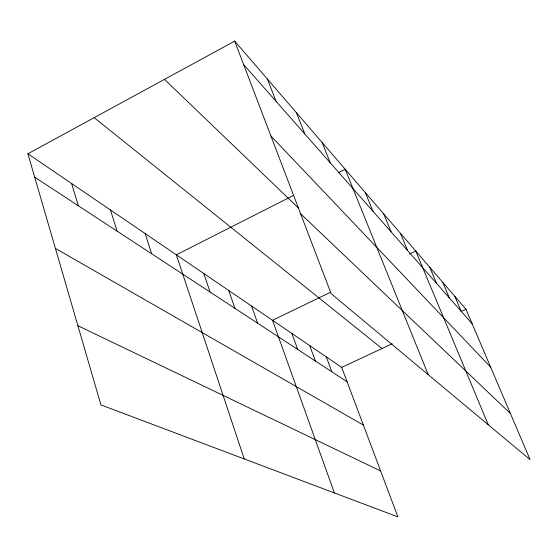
<?xml version="1.0" encoding="UTF-8"?>
<svg xmlns="http://www.w3.org/2000/svg" width="558" height="558" viewBox="0 0 558 558"><rect width="100%" height="100%" fill="white"/><g stroke="black" fill="none" stroke-linecap="round" stroke-linejoin="round"><path stroke-width="0.84" d="M27.9 153.764L341.684 367.373L397.889 516.875L100.921 404.913L27.9 153.764L234.695 41.125L465.972 309.258L530.1 459.666L331.124 293.641L234.695 41.125M293.564 195.391L176.342 254.818L244.244 458.948M338.253 172.736L345.186 169.22L428.223 374.655M330.489 292.273L272.541 320.306L334.381 492.937M409.537 254.043L415.752 251.03L488.264 424.757M341.684 367.373L392.197 343.756M461.257 311.469L465.972 309.258M77.897 325.733L380.633 470.966M55.416 248.415L363.377 425.063M34.715 177.193L347.118 381.811M94.176 117.661L382.028 348.513M300.636 213.805L510.389 413.443M164.457 79.382L298.6 208.127M270.944 136.047L490.698 367.255M243.658 64.595L472.159 323.773M454.826 296.333L461.187 311.322M442.815 282.411L449.357 297.909M429.827 267.352L436.565 283.401M400.435 233.279L407.591 250.535M383.709 213.888L391.088 231.814M365.378 192.629L372.988 211.287M322.119 142.485L330.245 162.803M296.375 112.632L304.773 133.913M267.442 79.09L276.119 101.416M326.291 356.897L331.843 371.809M309.732 345.618L315.403 361.047M291.869 333.461L297.665 349.427M251.574 306.028L257.629 323.201M228.731 290.481L234.918 308.33M203.761 273.483L210.073 292.057M145.143 233.579L151.699 253.82M110.442 209.954L117.11 231.165M71.619 183.526L78.378 205.797"/></g></svg>
